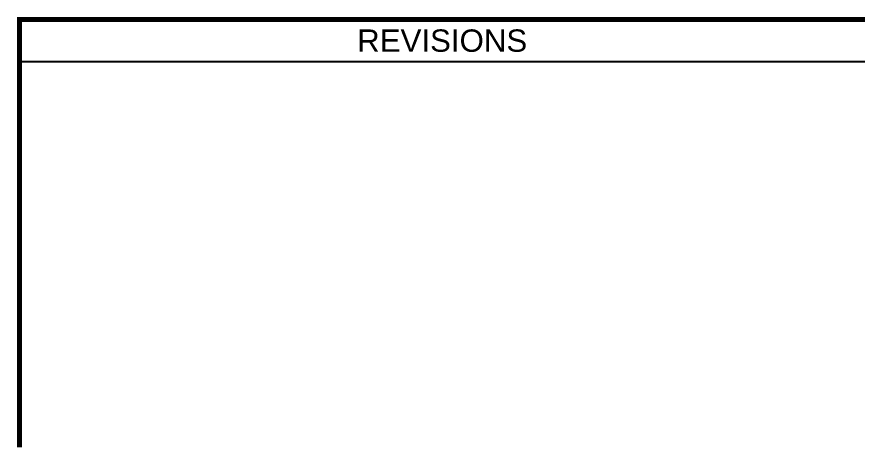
# Model space of a CAD drawing. Header units: inches. Extents: x 3065839 to 3066144, y 1245232 to 1245521.
# Drawn here: x 3065871.4428 to 3065871.8584, y 1245275.7992 to 1245276.0128 of the extents above; entities that cross this region are included whole.
import ezdxf
from ezdxf.enums import TextEntityAlignment as Align

# ---------------------------------------------------------------- set-up
doc = ezdxf.new("R2010")
doc.units = ezdxf.units.IN
doc.header["$MEASUREMENT"] = 0
doc.layers.add('A-ANNO-TTMS', color=7, linetype='Continuous')
doc.layers.add('A-ANNO-TTPS', color=7, linetype='Continuous')
doc.styles.add('FPTB-ATTR', font='arial.ttf', dxfattribs={"width": 0.8})

# ---------------------------------------------------------------- blocks, each defined once
blk = doc.blocks.new('FMTB-LRGSHT')
blk.add_line((-9.8924, 2.2824), (-14.8924, 2.2824))
at = {"const_width": 0.0312}
blk.add_lwpolyline([(-14.8924, 0), (-14.8924, 2.5324), (-9.8924, 2.5324)], dxfattribs=at)
at = {"style": 'FPTB-ATTR'}
blk.add_text('REVISIONS', height=0.13219, dxfattribs=at).set_placement((-12.3924, 2.4074), align=Align.MIDDLE_CENTER)
at = {"layer": 'A-ANNO-TTMS', "style": 'FPTB-ATTR'}
for tag, p in [('BLDGNAME', (-9.846, 2.1143)), ('BADDRS', (-9.8495, 1.7946))]:
    blk.add_attdef(tag, p, '', height=0.25, dxfattribs=at)
at = {"layer": 'A-ANNO-TTMS', "style": 'FPTB-ATTR', "width": 1.125}
blk.add_attdef('BNUM', text='', height=0.2, dxfattribs=at).set_placement((-2.5433, 0.9796), align=Align.MIDDLE_CENTER)
at = {"layer": 'A-ANNO-TTMS', "style": 'FPTB-ATTR'}
for tag, height, p in [('SHT#', 0.2125, (-0.8133, 0.9386)), ('BCODE', 0.2, (-2.5433, 0.4754)), ('SHTTOT', 0.2125, (-0.8133, 0.4761))]:
    blk.add_attdef(tag, text='', height=height, dxfattribs=at).set_placement(p, align=Align.MIDDLE_CENTER)

msp = doc.modelspace()

# ---------------------------------------------------------------- block references
at = {"layer": 'A-ANNO-TTPS', "xscale": 0.08333333333333333, "yscale": 0.08333333333333333, "zscale": 0.08333333333333333}
msp.add_blockref('FMTB-LRGSHT', (3065872.68508, 1245275.80048), dxfattribs=at)

doc.saveas('drawing.dxf')
